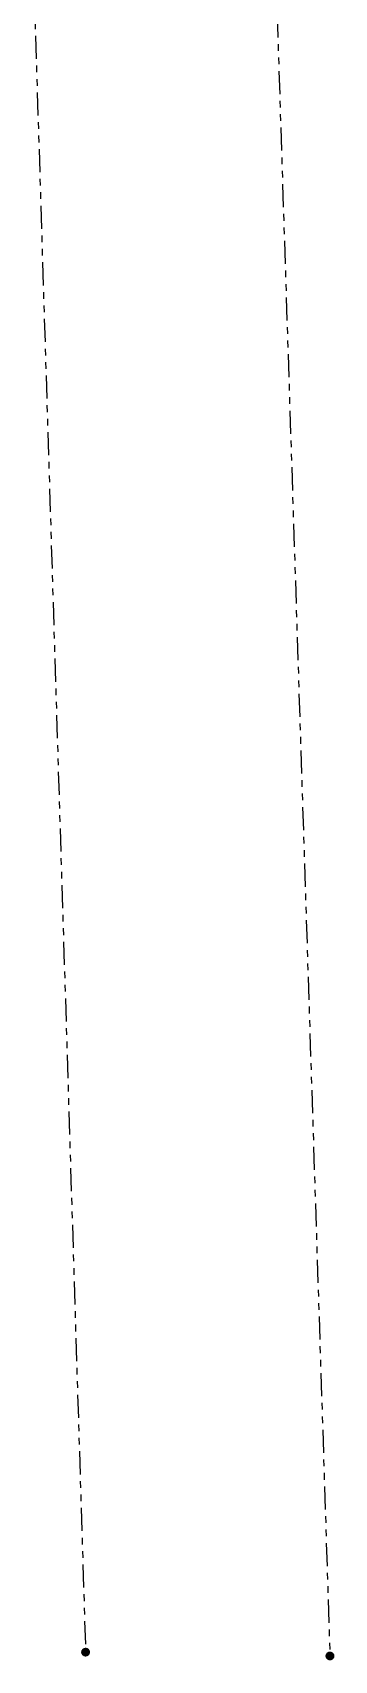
# Model space of a CAD drawing. Extents: x 623573 to 630850, y 5829278 to 5839468.
# Drawn here: x 627135 to 627528, y 5834860 to 5836980 of the extents above; entities that cross this region are included whole.
import ezdxf

# ---------------------------------------------------------------- set-up
doc = ezdxf.new("R2010")
doc.units = 0
doc.header["$LTSCALE"] = 5
doc.linetypes.add('foc-DRILLPATH', pattern=[14.75, 6, -1.75, 1.75, -1.75, 1.75, -1.75])
doc.layers.add('L-MON', color=1, linetype='Continuous')
doc.layers.add('P-PDRILLPATH', color=12, linetype='foc-DRILLPATH')

# ---------------------------------------------------------------- blocks, each defined once
blk = doc.blocks.new('plbh')
at = {"layer": 'L-MON'}
h = blk.add_hatch(color=255, dxfattribs=at)
h.dxf.hatch_style = 1
edge = h.paths.add_edge_path()
edge.add_arc((0, 0), 1.16, 0, 360)
h = blk.add_hatch(color=256, dxfattribs=at)
h.dxf.hatch_style = 1
h.paths.add_polyline_path([(-0.96, 0, 1), (0.96, 0, 1)])
h.paths.add_polyline_path([(0.91, 0, -1), (-0.91, 0, -1)], flags=16)
h.paths.add_polyline_path([(0.45, 0, -1), (-0.45, 0, -1)], flags=0)
h = blk.add_hatch(color=256, dxfattribs=at)
h.dxf.hatch_style = 1
h.paths.add_polyline_path([(-0.45, 0, 1), (0.45, 0, 1)])
h.paths.add_polyline_path([(0.4, 0, -1), (-0.4, 0, -1)], flags=16)
at = {"layer": 'L-MON', "color": 240}
for radius in [0.96, 0.91, 0.45, 0.4]:
    blk.add_circle((0, 0), radius, dxfattribs=at)

msp = doc.modelspace()

# ---------------------------------------------------------------- linework, layer by layer
at = {"layer": 'P-PDRILLPATH', "flags": 128}
for points in [[(627454.441, 5837534.435), (627135, 5837099), (627204, 5834871)], [(627454.827, 5837519.453), (627450, 5837103), (627522, 5834866)]]:
    msp.add_lwpolyline(points, dxfattribs=at)

# ---------------------------------------------------------------- block references
at = {"layer": 'L-MON', "color": 6, "xscale": 5.000000000000017, "yscale": 5.000000000000017, "zscale": 5.000000000000017}
for p in [(627204, 5834871), (627522, 5834866)]:
    msp.add_blockref('plbh', p, dxfattribs=at)

doc.saveas('drawing.dxf')
